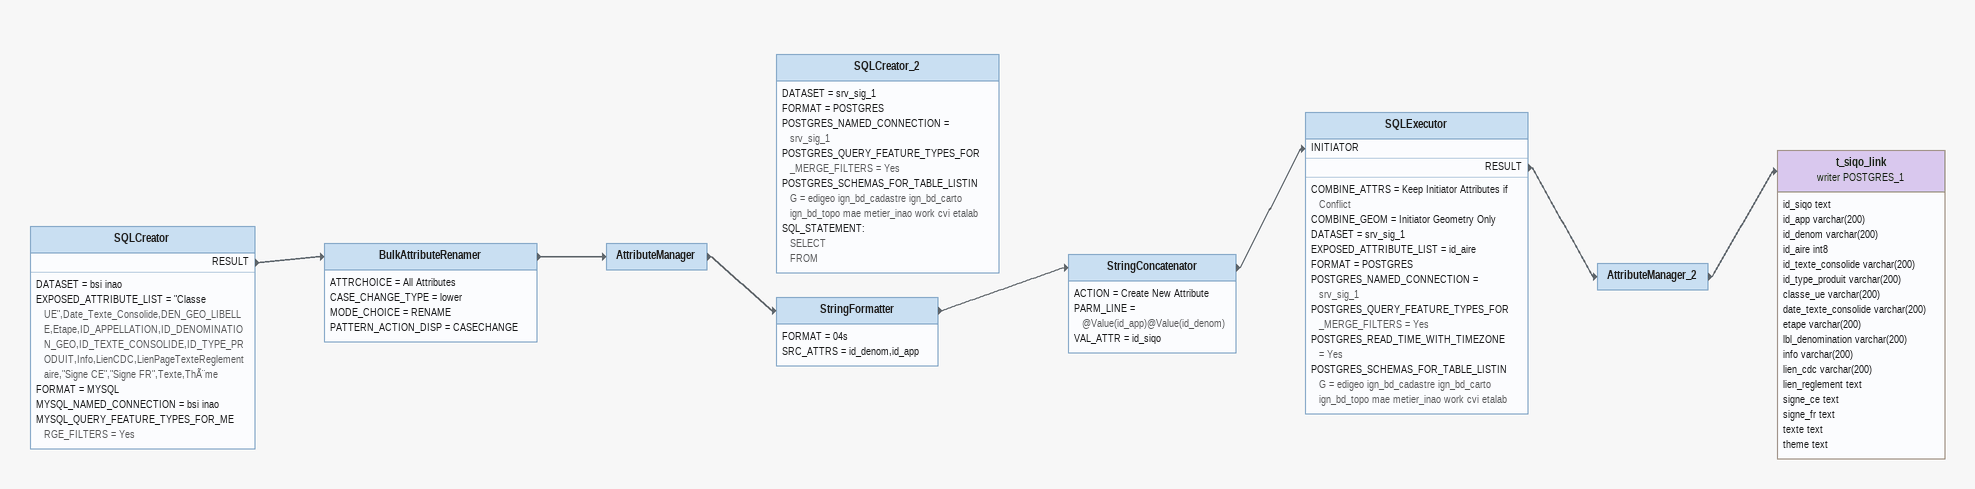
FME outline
SQLCreator
    DATASET = bsi inao
    EXPOSED_ATTRIBUTE_LIST = "Classe UE",Date_Texte_Consolide,DEN_GEO_LIBELLE,Etape,ID_APPELLATION,ID_DENOMINATION_GEO,ID_TEXTE_CONSOLIDE,ID_TYPE_PRODUIT,Info,LienCDC,LienPageTexteReglementaire,"Signe CE","Signe FR",Texte,ThÃ¨me
    FORMAT = MYSQL
    MYSQL_NAMED_CONNECTION = bsi inao
    MYSQL_QUERY_FEATURE_TYPES_FOR_MERGE_FILTERS = Yes
    RESULT -> BulkAttributeRenamer
BulkAttributeRenamer
    ATTRCHOICE = All Attributes
    CASE_CHANGE_TYPE = lower
    MODE_CHOICE = RENAME
    PATTERN_ACTION_DISP = CASECHANGE
    -> AttributeManager
AttributeManager
    -> StringFormatter
StringFormatter
    FORMAT = 04s
    SRC_ATTRS = id_denom,id_app
    -> StringConcatenator
StringConcatenator
    ACTION = Create New Attribute
    PARM_LINE = @Value(id_app)@Value(id_denom)
    VAL_ATTR = id_siqo
    -> SQLExecutor [INITIATOR]
SQLExecutor
    COMBINE_ATTRS = Keep Initiator Attributes if Conflict
    COMBINE_GEOM = Initiator Geometry Only
    DATASET = srv_sig_1
    EXPOSED_ATTRIBUTE_LIST = id_aire
    FORMAT = POSTGRES
    POSTGRES_NAMED_CONNECTION = srv_sig_1
    POSTGRES_QUERY_FEATURE_TYPES_FOR_MERGE_FILTERS = Yes
    POSTGRES_READ_TIME_WITH_TIMEZONE = Yes
    POSTGRES_SCHEMAS_FOR_TABLE_LISTING = edigeo ign_bd_cadastre ign_bd_carto ign_bd_topo mae metier_inao work cvi etalab
    RESULT -> AttributeManager_2
AttributeManager_2
    -> t_siqo_link (writer POSTGRES_1)
t_siqo_link (writer POSTGRES_1)
    attributes: id_siqo text, id_app varchar(200), id_denom varchar(200), id_aire int8, id_texte_consolide varchar(200), id_type_produit varchar(200), classe_ue varchar(200), date_texte_consolide varchar(200), etape varchar(200), lbl_denomination varchar(200), info varchar(200), lien_cdc varchar(200), lien_reglement text, signe_ce text, signe_fr text, texte text, theme text
SQLCreator_2
    DATASET = srv_sig_1
    FORMAT = POSTGRES
    POSTGRES_NAMED_CONNECTION = srv_sig_1
    POSTGRES_QUERY_FEATURE_TYPES_FOR_MERGE_FILTERS = Yes
    POSTGRES_SCHEMAS_FOR_TABLE_LISTING = edigeo ign_bd_cadastre ign_bd_carto ign_bd_topo mae metier_inao work cvi etalab
    SQL_STATEMENT:
      SELECT
      FROM
